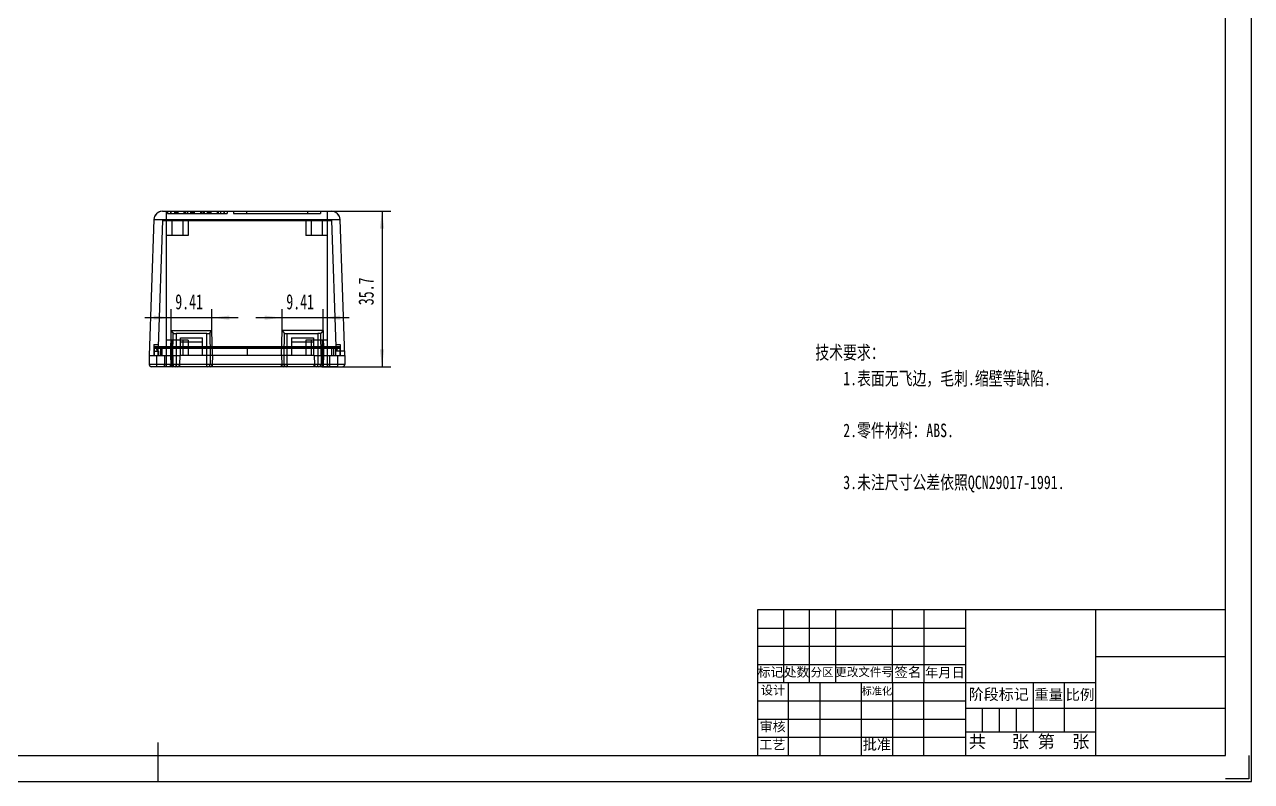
# Model space of a CAD drawing. Header units: millimetres. Extents: x 704 to 1206, y -330 to 25.
# Drawn here: x 924.3 to 1206.1, y -330.2 to -156.3 of the extents above; entities that cross this region are included whole.
import ezdxf

# ---------------------------------------------------------------- set-up
doc = ezdxf.new("R2010")
doc.units = ezdxf.units.MM
doc.layers.get('0').update_dxf_attribs({"lineweight": 0})
for name, color, linetype, lineweight in [('CAXA4', 3, 'Continuous', 25), ('图框_内框线', 5, 'Continuous', 50), ('图框_外框线', 7, 'Continuous', 0), ('图框_标题栏文字', 6, 'Continuous', 0), ('图框_角线', 5, 'Continuous', 140)]:
    doc.layers.add(name, color=color, linetype=linetype, lineweight=lineweight)
doc.styles.add('UserTxtStyle1', font='', dxfattribs={"width": 0.75})
doc.styles.add('工程字', font='')
doc.styles.add('标准', font='', dxfattribs={"width": 0.667})
doc.styles.get('UserTxtStyle1').set_extended_font_data('SimSun')
doc.styles.get('工程字').set_extended_font_data('FangSong_GB2312')
doc.styles.get('标准').set_extended_font_data('FangSong_GB2312')
doc.dimstyles.new('标准', dxfattribs={"dimtxt": 3.5, "dimasz": 4, "dimexe": 2, "dimexo": 0, "dimtad": 1, "dimdsep": 46, "dimtxsty": '标准', "dimcen": 0, "dimdle": 6, "dimazin": 2, "dimtfac": 1, "dimtdec": 3, "dimtmove": 0, "dimatfit": 3, "dimfxl": 0, "dimtolj": 1, "dimtzin": 0, "dimarcsym": 0})

# ---------------------------------------------------------------- blocks, each defined once
blk = doc.blocks.new('*CAXBLOCK1314')
at = {"layer": 'CAXA4', "linetype": 'Continuous', "lineweight": 25}
for points in [[(957.98, -223.66), (953.98, -223.16), (953.98, -224.16)], [(967.39, -223.66), (971.39, -223.16), (971.39, -224.16)]]:
    blk.add_hatch(color=0, dxfattribs=at).paths.add_polyline_path(points, flags=0)
at = {"layer": 'CAXA4', "color": 0, "linetype": 'Continuous', "lineweight": 25}
for p, q in [((957.98, -226.62), (957.98, -221.66)), ((967.39, -226.62), (967.39, -221.66)), ((973.39, -223.66), (951.98, -223.66))]:
    blk.add_line(p, q, dxfattribs=at)
at = {"layer": 'CAXA4', "color": 0, "linetype": 'Continuous', "lineweight": 25, "insert": (958.96, -218.24), "char_height": 3.5, "attachment_point": 1, "style": '标准'}
blk.add_mtext('\\fFangSong_GB2312|b0|i0|p34;9.41', dxfattribs=at)
blk = doc.blocks.new('*CAXBLOCK1415')
at = {"layer": 'CAXA4', "linetype": 'Continuous', "lineweight": 25}
for points in [[(983.48, -223.66), (979.48, -223.16), (979.48, -224.16)], [(992.89, -223.66), (996.89, -223.16), (996.89, -224.16)]]:
    blk.add_hatch(color=0, dxfattribs=at).paths.add_polyline_path(points, flags=0)
at = {"layer": 'CAXA4', "color": 0, "linetype": 'Continuous', "lineweight": 25}
for p, q in [((983.48, -226.62), (983.48, -221.66)), ((992.89, -226.62), (992.89, -221.66)), ((998.89, -223.66), (977.48, -223.66))]:
    blk.add_line(p, q, dxfattribs=at)
at = {"layer": 'CAXA4', "color": 0, "linetype": 'Continuous', "lineweight": 25, "insert": (984.46, -218.24), "char_height": 3.5, "attachment_point": 1, "style": '标准'}
blk.add_mtext('\\fFangSong_GB2312|b0|i0|p34;9.41', dxfattribs=at)
blk = doc.blocks.new('*CAXBLOCK1516')
at = {"layer": 'CAXA4', "linetype": 'Continuous', "lineweight": 25}
for points in [[(1006.45, -199.21), (1005.95, -203.21), (1006.95, -203.21)], [(1006.45, -234.91), (1005.95, -230.91), (1006.95, -230.91)]]:
    blk.add_hatch(color=0, dxfattribs=at).paths.add_polyline_path(points, flags=0)
at = {"layer": 'CAXA4', "color": 0, "linetype": 'Continuous', "lineweight": 25}
for p, q in [((994.85, -199.21), (1008.45, -199.21)), ((1006.45, -199.21), (1006.45, -234.91)), ((992.68, -234.91), (1008.45, -234.91))]:
    blk.add_line(p, q, dxfattribs=at)
at = {"layer": 'CAXA4', "color": 0, "linetype": 'Continuous', "lineweight": 25, "insert": (1001.03, -220.78), "char_height": 3.5, "attachment_point": 1, "rotation": 90, "style": '标准'}
blk.add_mtext('\\fFangSong_GB2312|b0|i0|p34;35.7', dxfattribs=at)

msp = doc.modelspace()

# ---------------------------------------------------------------- linework, layer by layer
at = {"color": 0, "linetype": 'Continuous', "lineweight": 25}
for p, q in [((956.021, -199.206), (994.846, -199.206)), ((956.934, -234.415), (956.934, -199.206)), ((957.161, -199.206), (957.161, -199.706)), ((957.161, -199.706), (970.906, -199.706)), ((957.874, -199.206), (957.874, -199.706)), ((957.974, -199.206), (957.974, -199.706)), ((958.754, -199.206), (958.754, -199.706)), ((959.161, -199.706), (959.161, -199.206)), ((959.234, -199.206), (959.234, -199.706)), ((959.521, -199.206), (959.521, -199.706)), ((960.947, -199.206), (960.947, -199.706)), ((960.961, -199.206), (960.961, -199.706)), ((961.234, -199.206), (961.234, -199.706)), ((961.306, -199.706), (961.306, -199.206)), ((961.674, -199.206), (961.674, -199.706)), ((961.713, -199.206), (961.713, -199.706)), ((961.774, -199.206), (961.774, -199.706)), ((962.493, -199.206), (962.493, -199.706)), ((962.554, -199.206), (962.554, -199.706)), ((962.594, -199.206), (962.594, -199.706)), ((962.961, -199.706), (962.961, -199.206)), ((963.034, -199.206), (963.034, -199.706)), ((963.306, -199.206), (963.306, -199.706)), ((963.321, -199.206), (963.321, -199.706)), ((964.747, -199.206), (964.747, -199.706)), ((964.761, -199.206), (964.761, -199.706)), ((965.034, -199.206), (965.034, -199.706)), ((965.106, -199.706), (965.106, -199.206)), ((965.474, -199.206), (965.474, -199.706)), ((965.513, -199.206), (965.513, -199.706)), ((965.574, -199.206), (965.574, -199.706)), ((966.293, -199.206), (966.293, -199.706)), ((966.354, -199.206), (966.354, -199.706)), ((966.394, -199.206), (966.394, -199.706)), ((966.761, -199.706), (966.761, -199.206)), ((966.834, -199.206), (966.834, -199.706)), ((967.106, -199.206), (967.106, -199.706)), ((967.121, -199.206), (967.121, -199.706)), ((968.547, -199.206), (968.547, -199.706)), ((968.834, -199.206), (968.834, -199.706)), ((968.906, -199.706), (968.906, -199.206)), ((969.313, -199.206), (969.313, -199.706)), ((970.093, -199.206), (970.093, -199.706)), ((970.194, -199.206), (970.194, -199.706)), ((970.906, -199.206), (970.906, -199.706)), ((972.334, -199.206), (972.334, -199.706)), ((972.334, -199.706), (992.334, -199.706)), ((975.334, -199.206), (975.334, -199.706)), ((989.334, -199.206), (989.334, -199.706)), ((992.334, -199.206), (992.334, -199.706)), ((993.934, -234.415), (993.934, -199.206)), ((954.022, -201.136), (952.934, -232.306)), ((954.022, -201.136), (996.845, -201.136)), ((956.017, -201.306), (955.005, -230.306)), ((956.017, -201.306), (994.85, -201.306)), ((958.184, -201.306), (958.184, -204.806)), ((960.684, -201.306), (960.684, -204.806)), ((961.934, -201.306), (961.934, -204.806)), ((988.934, -201.306), (988.934, -204.806)), ((990.184, -201.306), (990.184, -204.806)), ((992.684, -201.306), (992.684, -204.806)), ((994.85, -201.306), (995.863, -230.306)), ((996.845, -201.136), (996.762, -200.631)), ((997.934, -232.306), (996.845, -201.136)), ((961.934, -204.806), (956.934, -204.806)), ((993.934, -204.806), (988.934, -204.806)), ((957.976, -226.62), (957.891, -232.306)), ((957.976, -226.62), (958.474, -227.247)), ((957.976, -226.62), (967.391, -226.62)), ((958.386, -232.306), (958.474, -227.247)), ((966.233, -227.299), (959.134, -227.299)), ((959.134, -227.299), (959.134, -234.415)), ((966.233, -234.415), (966.233, -227.299)), ((966.894, -227.247), (967.391, -226.62)), ((966.894, -227.247), (966.982, -232.306)), ((967.477, -232.306), (967.391, -226.62)), ((983.391, -232.306), (983.476, -226.62)), ((992.891, -226.62), (983.476, -226.62)), ((983.476, -226.62), (983.974, -227.247)), ((983.974, -227.247), (983.886, -232.306)), ((984.634, -227.299), (991.733, -227.299)), ((984.634, -234.415), (984.634, -227.299)), ((991.733, -227.299), (991.733, -234.415)), ((992.891, -226.62), (992.394, -227.247)), ((992.482, -232.306), (992.394, -227.247)), ((992.891, -226.62), (992.977, -232.306)), ((954.034, -229.806), (955.022, -229.806)), ((954.034, -229.806), (954.034, -232.306)), ((954.034, -230.306), (996.834, -230.306)), ((996.734, -230.706), (954.134, -230.706)), ((954.134, -230.706), (954.134, -232.306)), ((954.434, -230.406), (975.134, -230.406)), ((955.005, -232.306), (955.005, -230.306)), ((955.534, -230.706), (955.534, -232.306)), ((955.934, -232.306), (955.934, -230.406)), ((961.934, -228.806), (956.934, -228.806)), ((958.184, -228.806), (958.184, -234.906)), ((960.184, -228.306), (965.184, -228.306)), ((960.184, -232.306), (960.184, -228.306)), ((960.184, -229.206), (965.184, -229.206)), ((960.684, -228.806), (960.684, -232.306)), ((961.934, -228.806), (961.934, -232.306)), ((965.184, -232.306), (965.184, -228.306)), ((975.434, -230.706), (975.434, -232.306)), ((975.734, -230.406), (996.434, -230.406)), ((985.684, -228.306), (990.684, -228.306)), ((985.684, -228.306), (985.684, -232.306)), ((985.684, -229.206), (990.684, -229.206)), ((988.934, -228.806), (988.934, -232.306)), ((993.934, -228.806), (988.934, -228.806)), ((990.184, -228.806), (990.184, -232.306)), ((990.684, -228.306), (990.684, -232.306)), ((992.684, -228.806), (992.684, -234.906)), ((994.934, -232.306), (994.934, -230.406)), ((995.334, -230.706), (995.334, -232.306)), ((995.845, -229.806), (996.834, -229.806)), ((995.863, -232.306), (995.863, -230.306)), ((996.734, -230.706), (996.734, -232.306)), ((996.834, -229.806), (996.834, -232.306)), ((952.934, -232.306), (959.984, -232.306)), ((952.934, -232.306), (952.97, -234.415)), ((954.034, -231.306), (955.005, -231.306)), ((954.684, -232.306), (954.684, -234.906)), ((955.134, -231.306), (955.134, -232.306)), ((956.459, -232.306), (956.459, -234.415)), ((957.891, -232.306), (957.925, -234.415)), ((958.386, -232.306), (958.422, -234.415)), ((959.984, -232.306), (959.947, -234.415)), ((990.884, -232.306), (959.984, -232.306)), ((966.982, -232.306), (966.945, -234.415)), ((967.477, -232.306), (967.442, -234.415)), ((983.391, -232.306), (983.425, -234.415)), ((983.886, -232.306), (983.922, -234.415)), ((990.884, -232.306), (997.934, -232.306)), ((990.884, -232.306), (990.92, -234.415)), ((992.482, -232.306), (992.445, -234.415)), ((992.977, -232.306), (992.942, -234.415)), ((994.409, -232.306), (994.409, -234.415)), ((995.734, -231.306), (995.734, -232.306)), ((997.899, -231.306), (995.863, -231.306)), ((996.184, -232.306), (996.184, -234.906)), ((997.934, -232.306), (997.897, -234.415)), ((997.897, -234.415), (952.97, -234.415)), ((952.97, -234.415), (953.001, -234.555)), ((953.001, -234.555), (953.078, -234.686)), ((953.078, -234.686), (953.188, -234.796)), ((954.684, -234.906), (953.47, -234.906)), ((958.184, -234.906), (954.684, -234.906)), ((957.875, -234.906), (957.875, -234.415)), ((992.684, -234.906), (958.184, -234.906)), ((959.134, -234.906), (959.134, -234.415)), ((959.942, -234.477), (959.928, -234.543)), ((959.942, -234.48), (959.947, -234.415)), ((959.997, -234.906), (959.997, -234.415)), ((966.233, -234.906), (966.233, -234.415)), ((967.492, -234.906), (967.492, -234.415)), ((983.375, -234.906), (983.375, -234.415)), ((984.634, -234.906), (984.634, -234.415)), ((990.87, -234.906), (990.87, -234.415)), ((990.926, -234.477), (990.92, -234.415)), ((990.991, -234.663), (990.962, -234.606)), ((991.733, -234.906), (991.733, -234.415)), ((996.184, -234.906), (992.684, -234.906)), ((992.992, -234.906), (992.992, -234.415)), ((996.184, -234.906), (997.397, -234.906)), ((997.789, -234.686), (997.866, -234.555)), ((997.866, -234.555), (997.897, -234.415))]:
    msp.add_line(p, q, dxfattribs=at)
for points in [[(956.021, -199.206), (955.515, -199.271), (955.042, -199.462), (954.632, -199.767), (954.313, -200.165), (954.105, -200.631), (954.022, -201.136)], [(996.762, -200.631), (996.554, -200.165), (996.235, -199.767), (995.826, -199.462), (995.353, -199.271), (994.846, -199.206)], [(954.434, -230.406), (954.319, -230.429), (954.221, -230.494), (954.156, -230.591), (954.134, -230.706)], [(955.234, -230.406), (955.349, -230.429), (955.446, -230.494), (955.511, -230.591), (955.534, -230.706)], [(995.334, -230.706), (995.357, -230.591), (995.422, -230.494), (995.519, -230.429), (995.634, -230.406)], [(996.734, -230.706), (996.711, -230.591), (996.646, -230.494), (996.549, -230.429), (996.434, -230.406)], [(953.188, -234.796), (953.323, -234.875), (953.47, -234.906)], [(959.447, -234.906), (959.595, -234.875), (959.729, -234.796), (959.839, -234.686), (959.916, -234.555), (959.947, -234.415)], [(959.876, -234.663), (959.796, -234.764), (959.693, -234.841), (959.574, -234.89), (959.447, -234.906)], [(959.876, -234.663), (959.906, -234.604), (959.928, -234.543)], [(990.92, -234.415), (990.951, -234.555), (991.028, -234.686), (991.138, -234.796), (991.273, -234.875), (991.42, -234.906)], [(990.926, -234.48), (990.94, -234.543), (990.961, -234.604)], [(991.42, -234.906), (991.293, -234.89), (991.174, -234.841), (991.071, -234.764), (990.991, -234.663)], [(997.397, -234.906), (997.545, -234.875), (997.679, -234.796), (997.789, -234.686)]]:
    msp.add_lwpolyline(points, dxfattribs=at)
for centre, radius, start, end in [((956.021, -201.206), 2, 90, 178), ((994.846, -201.206), 2, 2, 90), ((954.434, -230.706), 0.3, 90.00001, 180), ((955.134, -230.856), 0.45, 90, 270), ((995.734, -230.856), 0.45, 270, 90), ((996.434, -230.706), 0.3, 0, 90), ((953.47, -234.406), 0.5, 181, 270), ((969.991, -234.431), 13.532, 179.9337, 180.40461), ((958.428, -234.407), 0.499, 180.92685, 269.92054), ((958.922, -234.407), 0.499, 180.92618, 269.92957), ((976.737, -234.413), 17.603, 180.00719, 180.85734), ((959.447, -234.406), 0.5, 270, 359), ((949.565, -234.42), 16.668, 359.12334, 0.01668), ((966.446, -234.407), 0.499, 270.07043, 359.07382), ((966.94, -234.407), 0.499, 270.07946, 359.07315), ((983.928, -234.407), 0.499, 180.92685, 269.92054), ((984.422, -234.407), 0.499, 180.92618, 269.92957), ((1000.157, -234.353), 15.523, 180.22716, 181.14923), ((991.42, -234.406), 0.5, 181, 270), ((974.131, -234.413), 17.603, 359.14265, 359.99281), ((991.946, -234.407), 0.499, 270.07043, 359.07382), ((992.44, -234.407), 0.499, 270.07946, 359.07315), ((980.877, -234.431), 13.532, 359.59539, 0.0663), ((997.397, -234.406), 0.5, 270, 359)]:
    msp.add_arc(centre, radius, start, end, dxfattribs=at)
for points, knots in [([(958.474, -227.247), (958.487, -227.263), (958.571, -227.266), (958.705, -227.289), (958.91, -227.295), (959.057, -227.299), (959.134, -227.299)], [0, 0, 0, 0, 0.06405184, 0.21822112, 0.43510662, 0.6644152, 0.6644152, 0.6644152, 0.6644152]), ([(966.233, -227.299), (966.31, -227.299), (966.457, -227.295), (966.662, -227.289), (966.796, -227.266), (966.88, -227.263), (966.894, -227.247)], [0, 0, 0, 0, 0.22905881, 0.44552157, 0.60020317, 0.66441389, 0.66441389, 0.66441389, 0.66441389]), ([(983.974, -227.247), (983.988, -227.264), (984.071, -227.268), (984.205, -227.29), (984.408, -227.296), (984.556, -227.299), (984.634, -227.299)], [0, 0, 0, 0, 0.06795539, 0.21642636, 0.43167243, 0.66464088, 0.66464088, 0.66464088, 0.66464088]), ([(992.394, -227.247), (992.38, -227.263), (992.296, -227.266), (992.162, -227.289), (991.957, -227.295), (991.81, -227.299), (991.733, -227.299)], [0, 0, 0, 0, 0.06405184, 0.21822112, 0.43510662, 0.6644152, 0.6644152, 0.6644152, 0.6644152]), ([(955.134, -231.306), (955.075, -231.304), (954.961, -231.284), (954.815, -231.19), (954.717, -231.048), (954.671, -230.877), (954.703, -230.696), (954.799, -230.539), (954.952, -230.429), (955.073, -230.407), (955.134, -230.406)], [0, 0, 0, 0, 0.1749741, 0.3405829, 0.508153, 0.6816486, 0.8569929, 1.0446136, 1.2212785, 1.4034005, 1.4034005, 1.4034005, 1.4034005]), ([(995.734, -231.306), (995.792, -231.304), (995.907, -231.284), (996.053, -231.19), (996.151, -231.048), (996.196, -230.877), (996.165, -230.696), (996.068, -230.539), (995.916, -230.429), (995.794, -230.407), (995.734, -230.406)], [0, 0, 0, 0, 0.1749741, 0.3405829, 0.508153, 0.6816486, 0.8569929, 1.0446136, 1.2212785, 1.4034005, 1.4034005, 1.4034005, 1.4034005]), ([(956.446, -234.906), (956.446, -234.906), (956.446, -234.905), (956.447, -234.903), (956.447, -234.899), (956.448, -234.892), (956.449, -234.879), (956.45, -234.861), (956.451, -234.838), (956.453, -234.8), (956.455, -234.745), (956.456, -234.671), (956.458, -234.589), (956.458, -234.503), (956.459, -234.444), (956.459, -234.415)], [0, 0, 0, 0, 0.00094233, 0.00322146, 0.00687891, 0.01187891, 0.02571847, 0.04434572, 0.06735342, 0.09433128, 0.15855125, 0.23370981, 0.31650806, 0.4036465, 0.49182592, 0.49182592, 0.49182592, 0.49182592]), ([(956.459, -234.526), (956.457, -234.578), (956.454, -234.67), (956.45, -234.788), (956.448, -234.863), (956.446, -234.897), (956.446, -234.906)], [0, 0, 0, 0, 0.15517936, 0.27754046, 0.35356893, 0.38030793, 0.38030793, 0.38030793, 0.38030793]), ([(956.934, -234.906), (956.932, -234.906), (956.933, -234.894), (956.932, -234.879), (956.934, -234.841), (956.934, -234.791), (956.933, -234.724), (956.932, -234.647), (956.931, -234.567), (956.932, -234.489), (956.933, -234.439), (956.934, -234.415)], [0, 0, 0, 0, 0.0053301, 0.0234776, 0.05804098, 0.11059755, 0.17936316, 0.2583403, 0.34045122, 0.41971407, 0.49150036, 0.49150036, 0.49150036, 0.49150036]), ([(958.266, -234.906), (958.244, -234.906), (958.198, -234.9), (958.134, -234.871), (958.086, -234.833), (958.051, -234.795), (958.03, -234.768), (958.015, -234.745), (958.001, -234.721), (957.984, -234.688), (957.966, -234.647), (957.952, -234.603), (957.94, -234.558), (957.932, -234.511), (957.927, -234.463), (957.925, -234.431), (957.925, -234.415)], [0, 0, 0, 0, 0.06650507, 0.13570427, 0.20966034, 0.24882691, 0.28948465, 0.3103788, 0.33163531, 0.37517645, 0.41999671, 0.46594997, 0.51286228, 0.56052096, 0.60869936, 0.65716369, 0.65716369, 0.65716369, 0.65716369]), ([(958.482, -234.644), (958.511, -234.696), (958.586, -234.79), (958.742, -234.884), (958.862, -234.906), (958.922, -234.906)], [0, 0, 0, 0, 0.17703871, 0.35509469, 0.53412559, 0.53412559, 0.53412559, 0.53412559]), ([(959.134, -234.906), (959.133, -234.897), (959.13, -234.862), (959.135, -234.785), (959.135, -234.717), (959.136, -234.676)], [0, 0, 0, 0, 0.02728058, 0.10618497, 0.23022705, 0.23022705, 0.23022705, 0.23022705]), ([(959.593, -234.906), (959.616, -234.906), (959.663, -234.9), (959.73, -234.871), (959.78, -234.833), (959.816, -234.795), (959.838, -234.768), (959.853, -234.745), (959.869, -234.721), (959.886, -234.688), (959.904, -234.647), (959.916, -234.611), (959.925, -234.581), (959.932, -234.55), (959.94, -234.511), (959.945, -234.463), (959.947, -234.431), (959.947, -234.415)], [0, 0, 0, 0, 0.06886296, 0.14016684, 0.21580748, 0.25564069, 0.29684833, 0.31797527, 0.33943778, 0.38331572, 0.42838285, 0.47450533, 0.49791824, 0.52153061, 0.56924531, 0.617446, 0.66591412, 0.66591412, 0.66591412, 0.66591412]), ([(966.232, -234.675), (966.234, -234.716), (966.236, -234.783), (966.242, -234.861), (966.236, -234.897), (966.233, -234.906)], [0, 0, 0, 0, 0.12280603, 0.20332972, 0.23203672, 0.23203672, 0.23203672, 0.23203672]), ([(966.446, -234.906), (966.504, -234.906), (966.623, -234.885), (966.779, -234.793), (966.856, -234.698), (966.885, -234.645)], [0, 0, 0, 0, 0.17573908, 0.3529229, 0.53303268, 0.53303268, 0.53303268, 0.53303268]), ([(967.101, -234.906), (967.123, -234.906), (967.169, -234.9), (967.233, -234.871), (967.282, -234.833), (967.317, -234.795), (967.337, -234.768), (967.352, -234.745), (967.367, -234.721), (967.384, -234.688), (967.401, -234.647), (967.415, -234.603), (967.427, -234.558), (967.435, -234.511), (967.441, -234.463), (967.442, -234.431), (967.442, -234.415)], [0, 0, 0, 0, 0.06650507, 0.13570427, 0.20966034, 0.24882691, 0.28948465, 0.3103788, 0.33163531, 0.37517645, 0.41999671, 0.46594997, 0.51286228, 0.56052096, 0.60869936, 0.65716369, 0.65716369, 0.65716369, 0.65716369]), ([(983.766, -234.906), (983.744, -234.906), (983.698, -234.9), (983.634, -234.871), (983.586, -234.833), (983.551, -234.795), (983.53, -234.768), (983.515, -234.745), (983.501, -234.721), (983.484, -234.688), (983.466, -234.647), (983.452, -234.603), (983.44, -234.558), (983.432, -234.511), (983.427, -234.463), (983.425, -234.431), (983.425, -234.415)], [0, 0, 0, 0, 0.06650507, 0.13570427, 0.20966034, 0.24882691, 0.28948465, 0.3103788, 0.33163531, 0.37517645, 0.41999671, 0.46594997, 0.51286228, 0.56052096, 0.60869936, 0.65716369, 0.65716369, 0.65716369, 0.65716369]), ([(984.015, -234.666), (983.996, -234.64), (983.964, -234.586), (983.932, -234.501), (983.923, -234.443), (983.922, -234.415)], [0, 0, 0, 0, 0.09687685, 0.18723696, 0.27114095, 0.27114095, 0.27114095, 0.27114095]), ([(984.422, -234.906), (984.374, -234.906), (984.272, -234.883), (984.132, -234.799), (984.05, -234.715), (984.015, -234.666)], [0, 0, 0, 0, 0.14296471, 0.30522781, 0.48681932, 0.48681932, 0.48681932, 0.48681932]), ([(984.637, -234.665), (984.634, -234.708), (984.631, -234.779), (984.626, -234.86), (984.632, -234.897), (984.634, -234.906)], [0, 0, 0, 0, 0.13119618, 0.21299215, 0.24201252, 0.24201252, 0.24201252, 0.24201252]), ([(991.274, -234.906), (991.251, -234.906), (991.204, -234.9), (991.137, -234.871), (991.087, -234.833), (991.051, -234.795), (991.03, -234.768), (991.014, -234.745), (990.999, -234.721), (990.981, -234.688), (990.964, -234.647), (990.951, -234.611), (990.943, -234.581), (990.935, -234.55), (990.928, -234.511), (990.922, -234.463), (990.921, -234.431), (990.92, -234.415)], [0, 0, 0, 0, 0.06886296, 0.14016684, 0.21580748, 0.25564069, 0.29684833, 0.31797527, 0.33943778, 0.38331572, 0.42838285, 0.47450533, 0.49791824, 0.52153061, 0.56924531, 0.617446, 0.66591412, 0.66591412, 0.66591412, 0.66591412]), ([(991.733, -234.906), (991.735, -234.897), (991.737, -234.862), (991.732, -234.785), (991.732, -234.717), (991.732, -234.676)], [0, 0, 0, 0, 0.02728066, 0.10618528, 0.23022771, 0.23022771, 0.23022771, 0.23022771]), ([(992.367, -234.675), (992.337, -234.721), (992.261, -234.805), (992.113, -234.887), (992.001, -234.906), (991.946, -234.906)], [0, 0, 0, 0, 0.16556784, 0.33200071, 0.49899298, 0.49899298, 0.49899298, 0.49899298]), ([(992.601, -234.906), (992.623, -234.906), (992.669, -234.9), (992.733, -234.871), (992.782, -234.833), (992.817, -234.795), (992.837, -234.768), (992.852, -234.745), (992.867, -234.721), (992.884, -234.688), (992.901, -234.647), (992.915, -234.603), (992.927, -234.558), (992.935, -234.511), (992.941, -234.463), (992.942, -234.431), (992.942, -234.415)], [0, 0, 0, 0, 0.06650507, 0.13570427, 0.20966034, 0.24882691, 0.28948465, 0.3103788, 0.33163531, 0.37517645, 0.41999671, 0.46594997, 0.51286228, 0.56052096, 0.60869936, 0.65716369, 0.65716369, 0.65716369, 0.65716369]), ([(993.934, -234.906), (993.935, -234.906), (993.934, -234.894), (993.936, -234.879), (993.933, -234.841), (993.934, -234.791), (993.935, -234.724), (993.936, -234.647), (993.936, -234.567), (993.935, -234.489), (993.934, -234.439), (993.934, -234.415)], [0, 0, 0, 0, 0.0053301, 0.0234776, 0.05804098, 0.11059756, 0.17936317, 0.2583403, 0.34045122, 0.41971407, 0.49150035, 0.49150035, 0.49150035, 0.49150035]), ([(994.408, -234.526), (994.41, -234.578), (994.414, -234.67), (994.418, -234.788), (994.419, -234.863), (994.421, -234.897), (994.422, -234.906)], [0, 0, 0, 0, 0.15517936, 0.27754046, 0.35356893, 0.38030793, 0.38030793, 0.38030793, 0.38030793]), ([(994.422, -234.906), (994.422, -234.906), (994.421, -234.905), (994.421, -234.903), (994.42, -234.899), (994.419, -234.892), (994.418, -234.879), (994.417, -234.861), (994.416, -234.838), (994.414, -234.8), (994.413, -234.745), (994.411, -234.671), (994.41, -234.589), (994.409, -234.503), (994.409, -234.444), (994.409, -234.415)], [0, 0, 0, 0, 0.00094233, 0.00322146, 0.00687891, 0.01187891, 0.02571847, 0.04434572, 0.06735342, 0.09433128, 0.15855125, 0.23370981, 0.31650806, 0.4036465, 0.49182592, 0.49182592, 0.49182592, 0.49182592])]:
    msp.add_open_spline(points, degree=3, knots=knots, dxfattribs=at)
for points in [[(954.434, -230.406), (954.292, -230.406), (954.134, -230.565), (954.134, -230.706)], [(955.134, -230.406), (954.662, -230.406), (954.662, -231.306), (955.134, -231.306)], [(955.234, -230.406), (955.375, -230.406), (955.534, -230.565), (955.534, -230.706)], [(975.434, -230.706), (975.434, -230.565), (975.275, -230.406), (975.134, -230.406)], [(975.734, -230.406), (975.592, -230.406), (975.434, -230.565), (975.434, -230.706)], [(995.634, -230.406), (995.492, -230.406), (995.334, -230.565), (995.334, -230.706)], [(995.734, -230.406), (996.205, -230.406), (996.205, -231.306), (995.734, -231.306)], [(996.434, -230.406), (996.575, -230.406), (996.734, -230.565), (996.734, -230.706)]]:
    msp.add_open_spline(points, degree=3, dxfattribs=at)
at = {"layer": '图框_内框线', "color": 0, "linetype": 'Continuous', "lineweight": 25}
for points in [[(718.775, -324.195), (1200.174, -324.195), (1200.174, 18.637), (718.775, 18.637), (718.775, -324.195)], [(1200.174, -290.748), (1092.666, -290.748), (1092.666, -324.195), (1200.174, -324.195), (1200.174, -290.748)], [(954.995, -330.168), (954.995, -321.209)]]:
    msp.add_lwpolyline(points, dxfattribs=at)
at = {"layer": '图框_外框线', "color": 0, "linetype": 'Continuous', "lineweight": 25}
for p, q in [((1098.639, -290.748), (1098.639, -307.472)), ((1104.611, -307.472), (1104.611, -290.748)), ((1110.584, -290.748), (1110.584, -307.472)), ((1123.724, -307.472), (1123.724, -290.748)), ((1130.891, -290.748), (1130.891, -307.472)), ((1140.447, -290.748), (1140.447, -324.195)), ((1170.311, -290.748), (1170.311, -324.195)), ((1092.666, -294.929), (1140.447, -294.929)), ((1092.666, -299.11), (1140.447, -299.11)), ((1170.311, -301.499), (1200.174, -301.499)), ((1092.666, -303.291), (1140.447, -303.291)), ((1092.666, -307.472), (1170.311, -307.472)), ((1099.833, -324.195), (1099.833, -307.472)), ((1107, -307.472), (1107, -324.195)), ((1116.557, -324.195), (1116.557, -307.472)), ((1123.724, -307.472), (1123.724, -324.195)), ((1130.891, -324.195), (1130.891, -307.472)), ((1155.976, -307.472), (1155.976, -318.82)), ((1163.144, -307.472), (1163.144, -318.82)), ((1092.666, -311.653), (1140.447, -311.653)), ((1200.174, -313.445), (1140.447, -313.445)), ((1144.33, -313.445), (1144.33, -318.82)), ((1148.212, -313.445), (1148.212, -318.82)), ((1152.094, -313.445), (1152.094, -318.82)), ((1092.666, -315.834), (1140.447, -315.834)), ((1092.666, -320.014), (1140.447, -320.014)), ((1170.311, -318.82), (1140.447, -318.82))]:
    msp.add_line(p, q, dxfattribs=at)
msp.add_lwpolyline([(703.843, -330.168), (1206.147, -330.168), (1206.147, 24.61), (703.843, 24.61), (703.843, -330.168)], dxfattribs=at)
at = {"layer": '图框_角线', "color": 0, "linetype": 'Continuous', "lineweight": 25}
msp.add_lwpolyline([(1205.55, -324.195), (1205.55, -329.571), (1200.174, -329.571)], dxfattribs=at)
msp.add_lwpolyline([(1205.55, -324.195), (1205.55, -329.571), (1200.174, -329.571)], dxfattribs=at)

# ---------------------------------------------------------------- texts
at = {"color": 0, "linetype": 'Continuous', "lineweight": 25, "char_height": 3.11078, "attachment_point": 1, "style": 'UserTxtStyle1'}
for s, insert in [('\\fSimSun|b0|i0|p34;技术要求：', (1105.975, -230.083)), ('\\fSimSun|b0|i0|p34;1.表面无飞边，毛刺.缩壁等缺陷.', (1112.38, -236.05)), ('\\fSimSun|b0|i0|p34;2.零件材料：ABS.', (1112.38, -247.982)), ('\\fSimSun|b0|i0|p34;3.未注尺寸公差依照QCN29017-1991.', (1112.38, -259.915))]:
    msp.add_mtext(s, dxfattribs=dict(at, insert=insert))
at = {"layer": '图框_标题栏文字', "color": 0, "linetype": 'Continuous', "lineweight": 25, "attachment_point": 1, "style": '工程字'}
for s, insert, char_height in [('\\fFangSong_GB2312|b0|i0|p34;标记', (1092.714, -303.952), 2.16888), ('\\fFangSong_GB2312|b0|i0|p34;处数', (1098.705, -303.95), 2.1613), ('\\fFangSong_GB2312|b0|i0|p34;分区', (1104.9, -304.141), 1.9355), ('\\fFangSong_GB2312|b0|i0|p34;更改文件号', (1110.556, -304.064), 1.94233), ('\\fFangSong_GB2312|b0|i0|p34;签名', (1124.125, -303.909), 2.27994), ('\\fFangSong_GB2312|b0|i0|p34;年月日', (1131.17, -304.036), 2.22936), ('\\fFangSong_GB2312|b0|i0|p34;设计', (1093.468, -308.158), 2.05091), ('\\fFangSong_GB2312|b0|i0|p34;标准化', (1116.627, -308.547), 1.70762), ('\\fFangSong_GB2312|b0|i0|p34;阶段标记', (1141.193, -308.892), 2.53001), ('\\fFangSong_GB2312|b0|i0|p34;重量', (1156.272, -308.991), 2.41345), ('\\fFangSong_GB2312|b0|i0|p34;比例', (1163.453, -309.031), 2.41631), ('\\fFangSong_GB2312|b0|i0|p34;审核', (1093.183, -316.47), 2.19389), ('\\fFangSong_GB2312|b0|i0|p34;工艺', (1093.123, -320.609), 2.19389), ('\\fFangSong_GB2312|b0|i0|p34;批准', (1116.847, -320.486), 2.38974), ('\\fFangSong_GB2312|b0|i0|p34;共   张 第  张', (1141.203, -319.548), 2.90596)]:
    msp.add_mtext(s, dxfattribs=dict(at, insert=insert, char_height=char_height))

# ---------------------------------------------------------------- dimensions: what is measured, and where the dimension line sits
at = {"layer": 'CAXA4'}
dim = msp.add_linear_dim(base=(1006.455, -217.056), p1=(994.846, -199.206), p2=(992.684, -234.906), angle=90, text='\\fFangSong_GB2312;35.7', dimstyle='标准', dxfattribs=at)
dim.commit()
dim.dimension.update_dxf_attribs({"geometry": '*CAXBLOCK1516', "text_midpoint": (1003.432, -217.056)})
for base, p1, p2, picture, middle in [((962.684, -223.662), (967.391, -226.62), (957.976, -226.62), '*CAXBLOCK1314', (962.684, -220.639)), ((988.184, -223.662), (992.891, -226.62), (983.476, -226.62), '*CAXBLOCK1415', (988.184, -220.639))]:
    dim = msp.add_linear_dim(base=base, p1=p1, p2=p2, text='\\fFangSong_GB2312;9.41', dimstyle='标准', dxfattribs=at)
    dim.commit()
    dim.dimension.update_dxf_attribs({"geometry": picture, "text_midpoint": middle})

doc.saveas('drawing.dxf')
